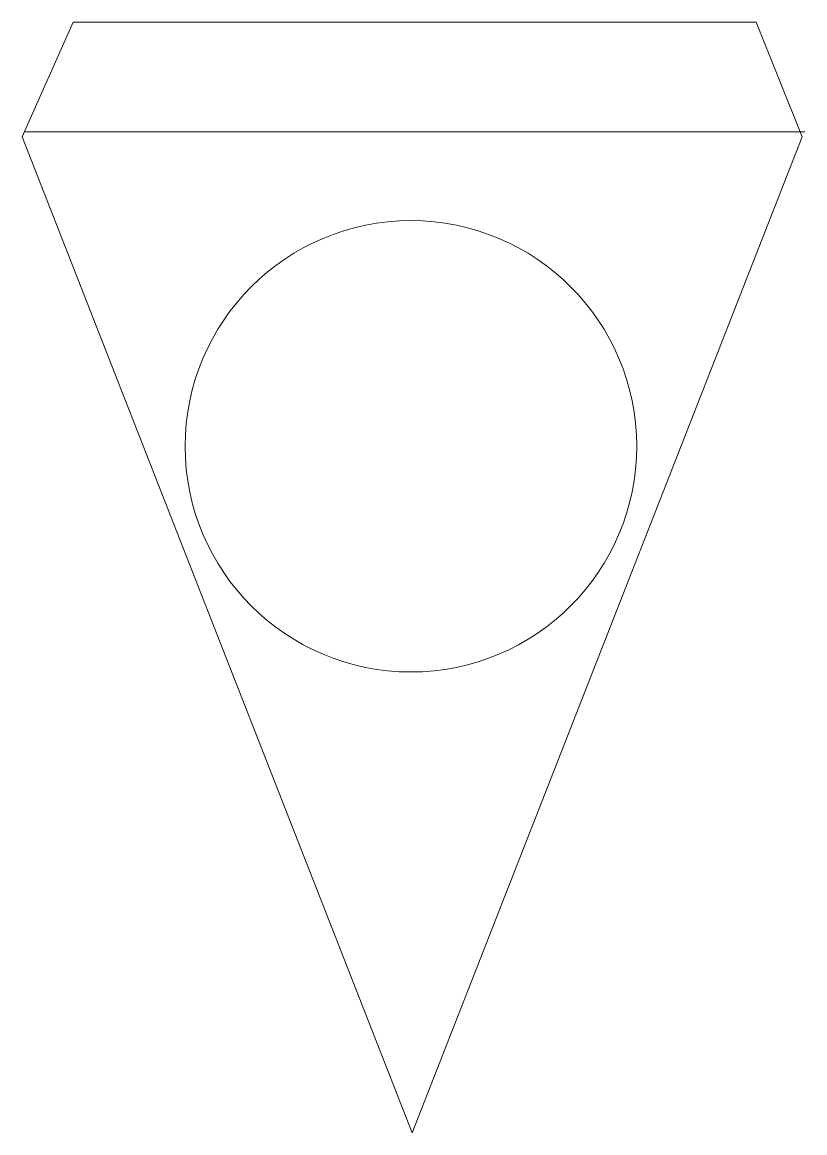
# Model space of a CAD drawing. Header units: centimetres. Extents: x -7 to 2.8, y -1.4 to 12.6.
import ezdxf
from ezdxf.lldxf.tags import DXFTag

# ---------------------------------------------------------------- set-up
doc = ezdxf.new("R2010")
doc.units = ezdxf.units.CM
doc.header["$MEASUREMENT"] = 0
doc.layers.add('Camada 1', color=7, linetype='Continuous')
tags = doc.linetypes.add('New Line1', pattern=[0.6, 0.1, -0.5]).pattern_tags.tags
tags[6:7] = [DXFTag(74, 4), DXFTag(75, 0), DXFTag(340, '0'), DXFTag(46, 1.0), DXFTag(50, 0.0), DXFTag(44, 0.0), DXFTag(45, 0.0)]
tags[4:5] = [DXFTag(74, 4), DXFTag(75, 0), DXFTag(340, '0'), DXFTag(46, 1.0), DXFTag(50, 0.0), DXFTag(44, 0.0), DXFTag(45, 0.0)]

msp = doc.modelspace()

# ---------------------------------------------------------------- linework, layer by layer
at = {"layer": 'Camada 1', "color": 250, "lineweight": 20}
msp.add_ellipse((-2.13931, 7.2865), major_axis=(0, 2.85), ratio=1, dxfattribs=at)
msp.add_open_spline([(-6.40183, 12.64281), (-6.40183, 12.64281), (2.21973, 12.64281), (2.21973, 12.64281), (2.21973, 12.64281), (2.21973, 12.64281), (2.79879, 11.19516), (2.79879, 11.19516), (2.79879, 11.19516), (2.79879, 11.19516), (-2.12322, -1.38331), (-2.12322, -1.38331), (-2.12322, -1.38331), (-2.12322, -1.38331), (-7.04523, 11.19516), (-7.04523, 11.19516), (-7.04523, 11.19516), (-7.04523, 11.19516), (-6.40183, 12.64281), (-6.40183, 12.64281)], degree=3, knots=[0, 0, 0, 0, 0.2, 0.2, 0.2, 0.2, 0.4, 0.4, 0.4, 0.4, 0.6, 0.6, 0.6, 0.6, 0.8, 0.8, 0.8, 0.8, 1, 1, 1, 1], dxfattribs=at)
at = {"layer": 'Camada 1', "color": 250, "linetype": 'New Line1', "lineweight": 20}
msp.add_open_spline([(-7.01306, 11.2595), (-7.01306, 11.2595), (2.83143, 11.2595), (2.83143, 11.2595)], degree=3, dxfattribs=at)

doc.saveas('drawing.dxf')
